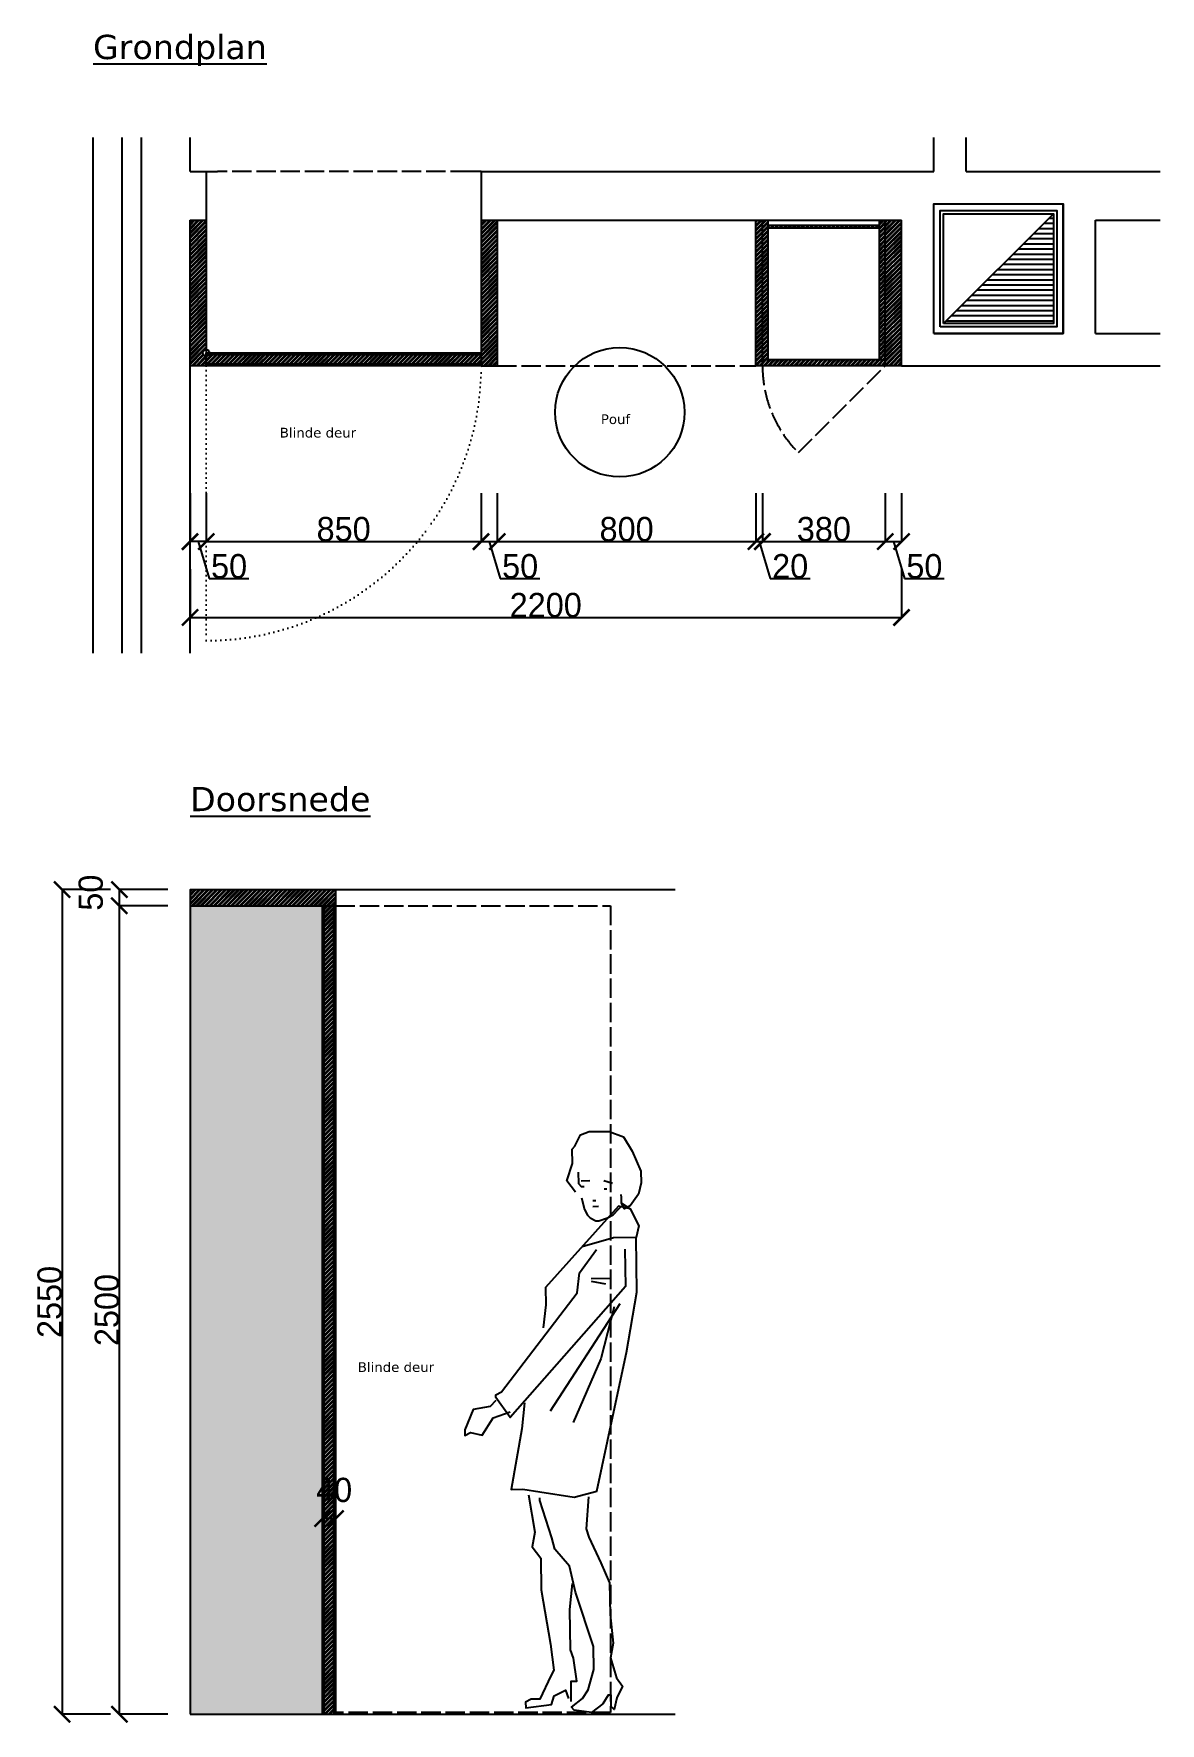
# Model space of a CAD drawing. Header units: millimetres. Extents: x -153917 to -31303, y -39726 to 31262.
# Drawn here: x -116373 to -112890, y -20749 to -15525 of the extents above; entities that cross this region are included whole.
import ezdxf

# ---------------------------------------------------------------- set-up
doc = ezdxf.new("R2010")
doc.units = ezdxf.units.MM
doc.header["$LTSCALE"] = 5
for name, pattern in [('A', [0]), ('ACAD_ISO02W100', [15, 12, -3]), ('ACAD_ISO07W100', [3, 0, -3])]:
    doc.linetypes.add(name, pattern=pattern)
for name, color, linetype in [('Bemating', 1, 'Continuous'), ('Deuren', 8, 'Continuous'), ('invulling muren', 252, 'Continuous'), ('Meubel', 8, 'Continuous'), ('muren', 7, 'Continuous'), ('spiegel', 141, 'Continuous'), ('Tekst', 7, 'Continuous')]:
    doc.layers.add(name, color=color, linetype=linetype)
doc.layers.add('ruggen kast', color=7, linetype='Continuous', true_color=0xebebeb)
doc.styles.add('Geneva', font='')
doc.styles.get('Geneva').set_extended_font_data('Geneva')
doc.dimstyles.new('ISO-25', dxfattribs={"dimtxt": 100, "dimasz": 25, "dimexe": 1.25, "dimexo": 0.625, "dimtad": 1, "dimtxsty": 'Standard', "dimblk": 'ARCHTICK', "dimcen": 2.5, "dimse1": 1, "dimse2": 1, "dimadec": 0, "dimazin": 0, "dimtfac": 1, "dimtmove": 0, "dimatfit": 3, "dimfxl": 1, "dimarcsym": 0})

# ---------------------------------------------------------------- blocks, each defined once
blk = doc.blocks.new('S_PWOMAN')
at = {"linetype": 'A'}
for points in [[(-48.8, 1609.2), (-75.7, 1644.4), (-58.9, 1698), (-59.5, 1742.5), (-50.8, 1751.5), (-33.6, 1787.3), (-7.3, 1796.6), (19.2, 1797), (54.5, 1797.5), (98.8, 1780.3), (125.9, 1736.3), (153.2, 1674.4), (153.7, 1638.8), (145.4, 1603.1), (119.4, 1567.1), (101.9, 1558), (92.9, 1575.6), (92.6, 1593.4), (92.5, 1602.3)], [(-40.8, 1671.6), (-40.3, 1636), (-31.4, 1627.2), (-22.6, 1627.4)], [(-31.6, 1645), (-5.2, 1645.4)], [(38.9, 1646), (65.5, 1637.5)], [(-30.9, 1591.7), (-21.6, 1556.2), (-12.5, 1538.5), (-3.6, 1529.8), (14.2, 1521.1), (23, 1521.3), (49.4, 1530.5), (66.9, 1539.7), (84.3, 1557.7), (93, 1566.7)], [(92.9, 1575.6), (119.6, 1558.2), (146.8, 1505.2), (138.4, 1469.5), (67.9, 1468.5), (-28.8, 1440.5)], [(4.5, 1583.3), (13.3, 1583.4)], [(39.3, 1619.4), (48.1, 1619.5)], [(119.6, 1558.2), (84.1, 1566.6), (-141.7, 1314.3), (-141, 1260.9), (-148.9, 1189.7)], [(4.7, 1565.5), (22.4, 1565.7)], [(-207.4, 957.6), (-215.1, 877.4), (-247.8, 690.2), (-212.5, 690.7), (-159.4, 682.5), (-53.4, 666.3), (17, 685), (66.7, 917), (108.1, 1113.3), (140.8, 1300.6), (138.4, 1469.5)], [(103.6, 1433.5), (105.2, 1317.8), (-250.9, 912.5), (-295.8, 974.1), (-295.9, 983), (-278.4, 992.1), (-44.5, 1297.9), (-36.5, 1360.3), (15.4, 1432.2)], [(-1, 1343), (60.8, 1343.9)], [(-0.9, 1334.1), (43.4, 1325.9)], [(88.3, 1264.2), (-127.6, 932)], [(70.8, 1255.1), (28.9, 1094.4), (-56.6, 897.5)], [(-295.7, 965.2), (-313.1, 947.2), (-365.9, 937.5), (-391.5, 874.9), (-391.2, 857.1), (-373.7, 866.3), (-338.3, 857.9), (-303.8, 911.7), (-251.1, 930.3)], [(-194.6, 673.1), (-175.4, 557.8), (-183.6, 513.2), (-156.6, 478), (-155.2, 380.2), (-126.4, 211.6), (-116.5, 131.7), (-125.1, 113.8), (-159.4, 42.2), (-185.8, 41.8), (-203.4, 32.7), (-203.1, 14.9), (-123.9, 24.9), (-115.4, 51.7), (-80.4, 70), (-71.2, 43.5)], [(-9.2, 666.9), (-16.7, 568.9), (-7.5, 542.4), (28.9, 462.9), (56.2, 401), (57.6, 303.2), (67.6, 214.4), (59.4, 169.8), (77.9, 107.8), (95.9, 81.4), (78.8, 45.6), (70.4, 9.9), (61.5, 18.7), (61, 54.2), (52.2, 54.1), (34.9, 27.2), (0, 0), (-53, 8.2), (-62, 16.9), (-27.1, 44.1), (-9.8, 71), (7, 133.5), (6, 204.6), (-49.3, 372.8), (-68, 452.6), (-112.9, 505.3), (-122.2, 540.8), (-159.1, 655.9), (-159.2, 664.8)], [(-62.2, 34.7), (-63.1, 96.9), (-45.4, 97.2), (-55.3, 168.2), (-64.4, 194.7), (-66.2, 319.2), (-58.5, 399.4)]]:
    blk.add_lwpolyline(points, dxfattribs=at)
blk = doc.blocks.new('_ArchTick')
at = {"color": 0, "linetype": 'ByBlock', "const_width": 0.15}
blk.add_lwpolyline([(-0.5, -0.5), (0.5, 0.5)], dxfattribs=at)
blk = doc.blocks.new('*D976')
at = {"layer": 'Bemating', "color": 0, "lineweight": -2, "transparency": 16777216}
for p, q in [((-115480.1, -20225), (-115480.1, -20115)), ((-115440.1, -20116.2), (-115480.1, -20116.2)), ((-115440.1, -20225), (-115440.1, -20115))]:
    blk.add_line(p, q, dxfattribs=at)
at = {"layer": 'Defpoints', "color": 0, "transparency": 16777216}
for p in [(-115480.1, -20116.2), (-115480.1, -20225.6), (-115440.1, -20225.6)]:
    blk.add_point(p, dxfattribs=at)
at = {"layer": 'Bemating', "color": 0, "lineweight": -2, "transparency": 16777216, "xscale": 50, "yscale": 50, "zscale": 50, "rotation": 180}
blk.add_blockref('_ArchTick', (-115480.1, -20116.2), dxfattribs=at)
at = {"layer": 'Bemating', "color": 0, "lineweight": -2, "transparency": 16777216, "xscale": 50, "yscale": 50, "zscale": 50}
blk.add_blockref('_ArchTick', (-115440.1, -20116.2), dxfattribs=at)
at = {"layer": 'Bemating', "color": 0, "transparency": 16777216, "insert": (-115444.5, -20028.1), "char_height": 75, "attachment_point": 5, "style": 'Geneva'}
blk.add_mtext('40', dxfattribs=at)
blk = doc.blocks.new('*D984')
at = {"layer": 'Bemating', "color": 0, "lineweight": -2, "transparency": 16777216}
for p, q in [((-115890.1, -17179.9), (-115890.1, -17331.2)), ((-113690.1, -17179.9), (-113690.1, -17331.2)), ((-115890.1, -17329.9), (-113690.1, -17329.9))]:
    blk.add_line(p, q, dxfattribs=at)
at = {"layer": 'Defpoints', "color": 0, "transparency": 16777216}
for p in [(-115890.1, -16643.7), (-113690.1, -16643.7), (-113690.1, -17329.9)]:
    blk.add_point(p, dxfattribs=at)
at = {"layer": 'Bemating', "color": 0, "lineweight": -2, "transparency": 16777216, "xscale": 50, "yscale": 50, "zscale": 50, "rotation": 180}
blk.add_blockref('_ArchTick', (-115890.1, -17329.9), dxfattribs=at)
at = {"layer": 'Bemating', "color": 0, "lineweight": -2, "transparency": 16777216, "xscale": 50, "yscale": 50, "zscale": 50}
blk.add_blockref('_ArchTick', (-113690.1, -17329.9), dxfattribs=at)
at = {"layer": 'Bemating', "color": 0, "transparency": 16777216, "insert": (-114790.1, -17291.8), "char_height": 75, "attachment_point": 5, "style": 'Geneva'}
blk.add_mtext('2200', dxfattribs=at)
blk = doc.blocks.new('*D989')
at = {"layer": 'Bemating', "color": 0, "lineweight": -2, "transparency": 16777216}
for p, q in [((-115840.1, -16945.1), (-115840.1, -17096.3)), ((-114990.1, -16945.1), (-114990.1, -17096.3)), ((-115840.1, -17095.1), (-114990.1, -17095.1))]:
    blk.add_line(p, q, dxfattribs=at)
at = {"layer": 'Defpoints', "color": 0, "transparency": 16777216}
for p in [(-115840.1, -16551.1), (-114990.1, -16551.1), (-114990.1, -17095.1)]:
    blk.add_point(p, dxfattribs=at)
at = {"layer": 'Bemating', "color": 0, "lineweight": -2, "transparency": 16777216, "xscale": 50, "yscale": 50, "zscale": 50, "rotation": 180}
blk.add_blockref('_ArchTick', (-115840.1, -17095.1), dxfattribs=at)
at = {"layer": 'Bemating', "color": 0, "lineweight": -2, "transparency": 16777216, "xscale": 50, "yscale": 50, "zscale": 50}
blk.add_blockref('_ArchTick', (-114990.1, -17095.1), dxfattribs=at)
at = {"layer": 'Bemating', "color": 0, "transparency": 16777216, "insert": (-115415.1, -17056.9), "char_height": 75, "attachment_point": 5, "style": 'Geneva'}
blk.add_mtext('850', dxfattribs=at)
blk = doc.blocks.new('*D985')
at = {"layer": 'Bemating', "color": 0, "lineweight": -2, "transparency": 16777216}
for p, q in [((-114990.1, -16945.1), (-114990.1, -17096.3)), ((-114940.1, -16945.1), (-114940.1, -17096.3)), ((-114990.1, -17095.1), (-114940.1, -17095.1)), ((-114965.1, -17095.1), (-114930.7, -17209.7)), ((-114930.7, -17209.7), (-114808, -17209.7))]:
    blk.add_line(p, q, dxfattribs=at)
at = {"layer": 'Defpoints', "color": 0, "transparency": 16777216}
for p in [(-114990.1, -16551.1), (-114940.1, -16551.1), (-114940.1, -17095.1)]:
    blk.add_point(p, dxfattribs=at)
at = {"layer": 'Bemating', "color": 0, "lineweight": -2, "transparency": 16777216, "xscale": 50, "yscale": 50, "zscale": 50, "rotation": 180}
blk.add_blockref('_ArchTick', (-114990.1, -17095.1), dxfattribs=at)
at = {"layer": 'Bemating', "color": 0, "lineweight": -2, "transparency": 16777216, "xscale": 50, "yscale": 50, "zscale": 50}
blk.add_blockref('_ArchTick', (-114940.1, -17095.1), dxfattribs=at)
at = {"layer": 'Bemating', "color": 0, "transparency": 16777216, "insert": (-114869.3, -17171.6), "char_height": 75, "attachment_point": 5, "style": 'Geneva'}
blk.add_mtext('50', dxfattribs=at)
blk = doc.blocks.new('*D987')
at = {"layer": 'Bemating', "color": 0, "lineweight": -2, "transparency": 16777216}
for p, q in [((-113740.1, -16945.1), (-113740.1, -17096.3)), ((-113690.1, -16945.1), (-113690.1, -17096.3)), ((-113740.1, -17095.1), (-113690.1, -17095.1)), ((-113715.1, -17095.1), (-113680.7, -17209.7)), ((-113680.7, -17209.7), (-113558, -17209.7))]:
    blk.add_line(p, q, dxfattribs=at)
at = {"layer": 'Defpoints', "color": 0, "transparency": 16777216}
for p in [(-113740.1, -16551.1), (-113690.1, -16551.1), (-113690.1, -17095.1)]:
    blk.add_point(p, dxfattribs=at)
at = {"layer": 'Bemating', "color": 0, "lineweight": -2, "transparency": 16777216, "xscale": 50, "yscale": 50, "zscale": 50, "rotation": 180}
blk.add_blockref('_ArchTick', (-113740.1, -17095.1), dxfattribs=at)
at = {"layer": 'Bemating', "color": 0, "lineweight": -2, "transparency": 16777216, "xscale": 50, "yscale": 50, "zscale": 50}
blk.add_blockref('_ArchTick', (-113690.1, -17095.1), dxfattribs=at)
at = {"layer": 'Bemating', "color": 0, "transparency": 16777216, "insert": (-113619.3, -17171.6), "char_height": 75, "attachment_point": 5, "style": 'Geneva'}
blk.add_mtext('50', dxfattribs=at)
blk = doc.blocks.new('*D988')
at = {"layer": 'Bemating', "color": 0, "lineweight": -2, "transparency": 16777216}
for p, q in [((-115890.1, -16945.1), (-115890.1, -17096.3)), ((-115840.1, -16945.1), (-115840.1, -17096.3)), ((-115840.1, -17095.1), (-115890.1, -17095.1)), ((-115865.1, -17095.1), (-115830.7, -17209.7)), ((-115830.7, -17209.7), (-115708, -17209.7))]:
    blk.add_line(p, q, dxfattribs=at)
at = {"layer": 'Defpoints', "color": 0, "transparency": 16777216}
for p in [(-115890.1, -16551.1), (-115840.1, -16551.1), (-115890.1, -17095.1)]:
    blk.add_point(p, dxfattribs=at)
at = {"layer": 'Bemating', "color": 0, "lineweight": -2, "transparency": 16777216, "xscale": 50, "yscale": 50, "zscale": 50, "rotation": 180}
blk.add_blockref('_ArchTick', (-115890.1, -17095.1), dxfattribs=at)
at = {"layer": 'Bemating', "color": 0, "lineweight": -2, "transparency": 16777216, "xscale": 50, "yscale": 50, "zscale": 50}
blk.add_blockref('_ArchTick', (-115840.1, -17095.1), dxfattribs=at)
at = {"layer": 'Bemating', "color": 0, "transparency": 16777216, "insert": (-115769.3, -17171.6), "char_height": 75, "attachment_point": 5, "style": 'Geneva'}
blk.add_mtext('50', dxfattribs=at)
blk = doc.blocks.new('*D990')
at = {"layer": 'Bemating', "color": 0, "lineweight": -2, "transparency": 16777216}
for p, q in [((-114940.1, -16945.1), (-114940.1, -17096.3)), ((-114140.1, -16945.1), (-114140.1, -17096.3)), ((-114940.1, -17095.1), (-114140.1, -17095.1))]:
    blk.add_line(p, q, dxfattribs=at)
at = {"layer": 'Defpoints', "color": 0, "transparency": 16777216}
for p in [(-114940.1, -16551.1), (-114140.1, -16551.1), (-114140.1, -17095.1)]:
    blk.add_point(p, dxfattribs=at)
at = {"layer": 'Bemating', "color": 0, "lineweight": -2, "transparency": 16777216, "xscale": 50, "yscale": 50, "zscale": 50, "rotation": 180}
blk.add_blockref('_ArchTick', (-114940.1, -17095.1), dxfattribs=at)
at = {"layer": 'Bemating', "color": 0, "lineweight": -2, "transparency": 16777216, "xscale": 50, "yscale": 50, "zscale": 50}
blk.add_blockref('_ArchTick', (-114140.1, -17095.1), dxfattribs=at)
at = {"layer": 'Bemating', "color": 0, "transparency": 16777216, "insert": (-114540.1, -17056.9), "char_height": 75, "attachment_point": 5, "style": 'Geneva'}
blk.add_mtext('800', dxfattribs=at)
blk = doc.blocks.new('*D991')
at = {"layer": 'Bemating', "color": 0, "lineweight": -2, "transparency": 16777216}
for p, q in [((-114140.1, -16945.1), (-114140.1, -17096.3)), ((-114120.1, -16945.1), (-114120.1, -17096.3)), ((-114140.1, -17095.1), (-114120.1, -17095.1)), ((-114130.1, -17095.1), (-114095.7, -17209.7)), ((-114095.7, -17209.7), (-113973, -17209.7))]:
    blk.add_line(p, q, dxfattribs=at)
at = {"layer": 'Defpoints', "color": 0, "transparency": 16777216}
for p in [(-114140.1, -16551.1), (-114120.1, -16551.1), (-114120.1, -17095.1)]:
    blk.add_point(p, dxfattribs=at)
at = {"layer": 'Bemating', "color": 0, "lineweight": -2, "transparency": 16777216, "xscale": 50, "yscale": 50, "zscale": 50, "rotation": 180}
blk.add_blockref('_ArchTick', (-114140.1, -17095.1), dxfattribs=at)
at = {"layer": 'Bemating', "color": 0, "lineweight": -2, "transparency": 16777216, "xscale": 50, "yscale": 50, "zscale": 50}
blk.add_blockref('_ArchTick', (-114120.1, -17095.1), dxfattribs=at)
at = {"layer": 'Bemating', "color": 0, "transparency": 16777216, "insert": (-114034.3, -17171.6), "char_height": 75, "attachment_point": 5, "style": 'Geneva'}
blk.add_mtext('20', dxfattribs=at)
blk = doc.blocks.new('*D992')
at = {"layer": 'Bemating', "color": 0, "lineweight": -2, "transparency": 16777216}
for p, q in [((-114120.1, -16945.1), (-114120.1, -17096.3)), ((-113740.1, -16945.1), (-113740.1, -17096.3)), ((-114120.1, -17095.1), (-113740.1, -17095.1))]:
    blk.add_line(p, q, dxfattribs=at)
at = {"layer": 'Defpoints', "color": 0, "transparency": 16777216}
for p in [(-114120.1, -16551.1), (-113740.1, -16551.1), (-113740.1, -17095.1)]:
    blk.add_point(p, dxfattribs=at)
at = {"layer": 'Bemating', "color": 0, "lineweight": -2, "transparency": 16777216, "xscale": 50, "yscale": 50, "zscale": 50, "rotation": 180}
blk.add_blockref('_ArchTick', (-114120.1, -17095.1), dxfattribs=at)
at = {"layer": 'Bemating', "color": 0, "lineweight": -2, "transparency": 16777216, "xscale": 50, "yscale": 50, "zscale": 50}
blk.add_blockref('_ArchTick', (-113740.1, -17095.1), dxfattribs=at)
at = {"layer": 'Bemating', "color": 0, "transparency": 16777216, "insert": (-113930.1, -17056.9), "char_height": 75, "attachment_point": 5, "style": 'Geneva'}
blk.add_mtext('380', dxfattribs=at)
blk = doc.blocks.new('*D993')
at = {"layer": 'Bemating', "color": 0, "lineweight": -2, "transparency": 16777216}
for p, q in [((-116135.9, -18171.3), (-116287.2, -18171.3)), ((-116285.9, -18171.3), (-116285.9, -20721.3)), ((-116135.9, -20721.3), (-116287.2, -20721.3))]:
    blk.add_line(p, q, dxfattribs=at)
at = {"layer": 'Defpoints', "color": 0, "transparency": 16777216}
for p in [(-115890.1, -18171.3), (-116285.9, -20721.3), (-115890.1, -20721.3)]:
    blk.add_point(p, dxfattribs=at)
at = {"layer": 'Bemating', "color": 0, "lineweight": -2, "transparency": 16777216, "xscale": 50, "yscale": 50, "zscale": 50}
for p, rotation in [((-116285.9, -18171.3), 90), ((-116285.9, -20721.3), 270)]:
    blk.add_blockref('_ArchTick', p, dxfattribs=dict(at, rotation=rotation))
at = {"layer": 'Bemating', "color": 0, "transparency": 16777216, "insert": (-116324, -19446.3), "char_height": 75, "attachment_point": 5, "rotation": 90, "style": 'Geneva'}
blk.add_mtext('2550', dxfattribs=at)
blk = doc.blocks.new('*D994')
at = {"layer": 'Bemating', "color": 0, "lineweight": -2, "transparency": 16777216}
for p, q in [((-115958.7, -18221.3), (-116110, -18221.3)), ((-116108.7, -20721.3), (-116108.7, -18221.3)), ((-115958.7, -20721.3), (-116110, -20721.3))]:
    blk.add_line(p, q, dxfattribs=at)
at = {"layer": 'Defpoints', "color": 0, "transparency": 16777216}
for p in [(-116108.7, -18221.3), (-115890.1, -18221.3), (-115890.1, -20721.3)]:
    blk.add_point(p, dxfattribs=at)
at = {"layer": 'Bemating', "color": 0, "lineweight": -2, "transparency": 16777216, "xscale": 50, "yscale": 50, "zscale": 50}
for p, rotation in [((-116108.7, -18221.3), 90), ((-116108.7, -20721.3), 270)]:
    blk.add_blockref('_ArchTick', p, dxfattribs=dict(at, rotation=rotation))
at = {"layer": 'Bemating', "color": 0, "transparency": 16777216, "insert": (-116146.8, -19471.3), "char_height": 75, "attachment_point": 5, "rotation": 90, "style": 'Geneva'}
blk.add_mtext('2500', dxfattribs=at)
blk = doc.blocks.new('*D995')
at = {"layer": 'Bemating', "color": 0, "lineweight": -2, "transparency": 16777216}
for p, q in [((-115958.7, -18171.3), (-116110, -18171.3)), ((-116108.7, -18221.3), (-116108.7, -18171.3)), ((-115958.7, -18221.3), (-116110, -18221.3))]:
    blk.add_line(p, q, dxfattribs=at)
at = {"layer": 'Defpoints', "color": 0, "transparency": 16777216}
for p in [(-116108.7, -18171.3), (-115890.1, -18171.3), (-115890.1, -18221.3)]:
    blk.add_point(p, dxfattribs=at)
at = {"layer": 'Bemating', "color": 0, "lineweight": -2, "transparency": 16777216, "xscale": 50, "yscale": 50, "zscale": 50}
for p, rotation in [((-116108.7, -18171.3), 90), ((-116108.7, -18221.3), 270)]:
    blk.add_blockref('_ArchTick', p, dxfattribs=dict(at, rotation=rotation))
at = {"layer": 'Bemating', "color": 0, "transparency": 16777216, "insert": (-116196.8, -18180.7), "char_height": 75, "attachment_point": 5, "rotation": 90, "style": 'Geneva'}
blk.add_mtext('50', dxfattribs=at)

msp = doc.modelspace()

# ---------------------------------------------------------------- hatches: boundary and pattern name
at = {"layer": 'invulling muren'}
h = msp.add_hatch(dxfattribs=at)
h.set_pattern_fill('LINE', color=256, scale=5, angle=180)
h.set_pattern_definition([(180, (-91118.264, 93728.544), (-2e-15, -15.875), [])])
h.paths.add_polyline_path([(-113560.082, -16421.099), (-113220.082, -16421.099), (-113220.082, -16081.099)])
at = {"layer": 'invulling muren', "transparency": 33554687}
h = msp.add_hatch(dxfattribs=at)
h.set_pattern_fill('ANSI32', color=256)
h.set_pattern_definition([(45, (845.366, 0), (-6.7351921, 6.7351921), []), (45, (849.856, 0), (-6.7351921, 6.7351921), [])])
h.paths.add_polyline_path([(-115840.082, -16101.099), (-115890.082, -16101.099), (-115890.082, -16551.099), (-115840.082, -16551.099), (-115840.082, -16521.099, -0.41421356), (-115850.082, -16511.099, -0.41421356), (-115840.082, -16501.099)])
h.paths.add_polyline_path([(-114990.082, -16516.099), (-115831.421, -16516.099, -0.26794919), (-115840.082, -16521.099), (-115840.082, -16546.099), (-114990.082, -16546.099)])
h.paths.add_polyline_path([(-114940.082, -16101.099), (-114990.082, -16101.099), (-114990.082, -16551.099), (-114940.082, -16551.099)])
h.paths.add_polyline_path([(-113690.082, -16101.099), (-113740.082, -16101.099), (-113740.082, -16551.099), (-113690.082, -16551.099)])
h = msp.add_hatch(dxfattribs=at)
h.set_pattern_fill('ANSI32', color=256)
h.paths.add_polyline_path([(-114120.082, -16101.099), (-114140.082, -16101.099), (-114140.082, -16551.099), (-114120.082, -16551.099)])
h.paths.add_polyline_path([(-114102.082, -16101.099), (-114120.082, -16101.099), (-114120.082, -16533.099), (-114102.082, -16533.099)])
h.paths.add_polyline_path([(-113758.082, -16117.099), (-114102.082, -16117.099), (-114102.082, -16125.099), (-113758.082, -16125.099)])
h.paths.add_polyline_path([(-113740.082, -16101.099), (-113758.082, -16101.099), (-113758.082, -16533.099), (-113740.082, -16533.099)])
h.paths.add_polyline_path([(-113740.082, -16533.099), (-114120.082, -16533.099), (-114120.082, -16551.099), (-113740.082, -16551.099)])
h = msp.add_hatch(dxfattribs=at)
h.set_pattern_fill('ANSI32', color=256)
h.set_pattern_definition([(45, (-83063.804, 3729.4565), (-6.735192, 6.735192), []), (45, (-83059.314, 3729.4565), (-6.735192, 6.735192), [])])
h.paths.add_polyline_path([(-115440.082, -18171.349), (-115890.082, -18171.349), (-115890.082, -18221.349), (-115440.082, -18221.349)])
h.paths.add_polyline_path([(-115445.082, -18221.349), (-115475.082, -18221.349), (-115475.082, -20721.349), (-115445.082, -20721.349)])
at = {"layer": 'ruggen kast', "transparency": 33554687}
h = msp.add_hatch(color=256, dxfattribs=at)
h.dxf.hatch_style = 1
h.paths.add_polyline_path([(-115480.082, -18221.349), (-115890.082, -18221.349), (-115890.082, -20721.349), (-115480.082, -20721.349)])

# ---------------------------------------------------------------- linework, layer by layer
at = {"layer": 'Deuren'}
for p, q in [((-115840.082, -15951.099), (-115805.082, -15951.099)), ((-114990.082, -15951.099), (-115025.082, -15951.099)), ((-115840.082, -16001.099), (-115840.082, -16101.099)), ((-114990.082, -16001.099), (-114990.082, -16101.099))]:
    msp.add_line(p, q, dxfattribs=at)
at = {"layer": 'Deuren', "linetype": 'ACAD_ISO02W100'}
for p, q in [((-115025.082, -15951.099), (-115805.082, -15951.099)), ((-114940.082, -16551.099), (-114140.082, -16551.099))]:
    msp.add_line(p, q, dxfattribs=at)
at = {"layer": 'Deuren', "linetype": 'ACAD_ISO07W100'}
msp.add_line((-115840.082, -16551.099), (-115840.082, -17401.099), dxfattribs=at)
msp.add_arc((-115840.082, -16551.099), 850, 270, 0, dxfattribs=at)
at = {"layer": 'invulling muren'}
for p, q in [((-113590.082, -16451.099), (-113190.082, -16451.099)), ((-113690.082, -16551.099), (-113290.082, -16551.099))]:
    msp.add_line(p, q, dxfattribs=at)
at = {"layer": 'Meubel'}
for p, q in [((-115840.082, -16101.099), (-115840.082, -16551.099)), ((-114990.082, -16101.099), (-114990.082, -16551.099)), ((-114940.082, -16101.099), (-114940.082, -16551.099)), ((-114140.082, -16551.099), (-114140.082, -16101.099)), ((-114120.082, -16551.099), (-114120.082, -16101.099)), ((-114102.082, -16533.099), (-114102.082, -16101.099)), ((-114102.082, -16117.099), (-113758.082, -16117.099)), ((-114102.082, -16125.099), (-113758.082, -16125.099)), ((-113758.082, -16533.099), (-113758.082, -16101.099)), ((-113740.082, -16551.099), (-113740.082, -16101.099)), ((-114940.082, -16551.099), (-115890.082, -16551.099)), ((-115840.082, -16551.099), (-115840.082, -16511.099)), ((-115840.082, -16551.099), (-115840.082, -16511.099)), ((-115840.082, -16511.099), (-114990.082, -16511.099)), ((-115840.082, -16516.099), (-114990.082, -16516.099)), ((-114990.082, -16546.099), (-115840.082, -16546.099)), ((-114990.082, -16551.099), (-114940.082, -16551.099)), ((-113690.082, -16551.099), (-114140.082, -16551.099)), ((-113740.082, -16533.099), (-114120.082, -16533.099)), ((-113690.082, -16551.099), (-113740.082, -16551.099)), ((-115890.082, -18171.349), (-115890.082, -18221.349)), ((-115440.082, -18171.349), (-115440.082, -20721.349)), ((-115890.082, -18221.349), (-115440.082, -18221.349)), ((-115480.082, -20721.349), (-115480.082, -18221.349)), ((-115475.082, -20721.349), (-115475.082, -18221.349)), ((-115445.082, -20721.349), (-115445.082, -18221.349))]:
    msp.add_line(p, q, dxfattribs=at)
at = {"layer": 'Meubel', "color": 2, "linetype": 'ACAD_ISO02W100'}
for p, q in [((-114008.782, -16819.8), (-113740.082, -16551.099)), ((-115440.082, -18221.349), (-114590.082, -18221.349)), ((-114590.082, -18221.349), (-114590.082, -20716.349)), ((-114590.082, -20716.349), (-115440.082, -20716.349))]:
    msp.add_line(p, q, dxfattribs=at)
at = {"layer": 'Meubel'}
for centre, radius in [((-115840.082, -16511.099), 10), ((-114561.294, -16695.09), 200)]:
    msp.add_circle(centre, radius, dxfattribs=at)
at = {"layer": 'Meubel', "color": 2, "linetype": 'ACAD_ISO02W100'}
msp.add_arc((-113740.082, -16551.099), 380, 180, 225, dxfattribs=at)
at = {"layer": 'muren'}
for p, q in [((-116190.082, -17440.015), (-116190.082, -15845.61)), ((-116100.082, -17440.015), (-116100.082, -15845.61)), ((-116040.082, -17440.015), (-116040.082, -15845.61)), ((-115890.082, -15951.099), (-115890.082, -15845.61)), ((-113590.082, -15951.099), (-113590.082, -15845.61)), ((-113490.082, -15951.099), (-113490.082, -15845.61)), ((-115890.082, -15951.099), (-115840.082, -15951.099)), ((-115890.082, -15951.099), (-115840.082, -15951.099)), ((-115840.082, -15951.099), (-115840.082, -16101.099)), ((-114990.082, -15951.099), (-113590.082, -15951.099)), ((-114990.082, -15951.099), (-114990.082, -16101.099)), ((-113690.082, -15951.099), (-113590.082, -15951.099)), ((-113490.082, -15951.099), (-112890.082, -15951.099)), ((-115840.082, -16001.099), (-115840.082, -16101.099)), ((-115840.082, -16001.099), (-115840.082, -16101.099)), ((-114990.082, -16001.099), (-114990.082, -16101.099)), ((-114990.082, -16001.099), (-114990.082, -16101.099)), ((-113590.082, -16051.099), (-113290.082, -16051.099)), ((-113590.082, -16451.099), (-113590.082, -16051.099)), ((-113560.082, -16421.099), (-113220.082, -16081.099)), ((-113290.082, -16051.099), (-113190.082, -16051.099)), ((-113190.082, -16451.099), (-113190.082, -16051.099)), ((-115890.082, -17440.015), (-115890.082, -16101.099)), ((-115890.082, -16101.099), (-115840.082, -16101.099)), ((-114990.082, -16101.099), (-113690.082, -16101.099)), ((-113690.082, -16551.099), (-113690.082, -16101.099)), ((-113090.082, -16451.099), (-113090.082, -16101.099)), ((-113090.082, -16101.099), (-112890.082, -16101.099)), ((-113090.082, -16451.099), (-112890.082, -16451.099)), ((-113590.082, -16551.099), (-113290.082, -16551.099)), ((-113290.082, -16551.099), (-113090.082, -16551.099)), ((-113090.082, -16551.099), (-112890.082, -16551.099)), ((-115890.082, -18171.349), (-115890.082, -20721.349)), ((-115890.082, -18171.349), (-114390.082, -18171.349)), ((-115440.082, -18171.349), (-115440.082, -20721.349)), ((-115890.082, -20721.349), (-114390.082, -20721.349))]:
    msp.add_line(p, q, dxfattribs=at)
for points in [[(-113590.082, -16451.099), (-113590.082, -16051.099), (-113190.082, -16051.099), (-113190.082, -16451.099)], [(-113590.082, -16451.099), (-113590.082, -16051.099), (-113190.082, -16051.099), (-113190.082, -16451.099)], [(-113570.082, -16431.099), (-113570.082, -16071.099), (-113210.082, -16071.099), (-113210.082, -16431.099)], [(-113560.082, -16421.099), (-113560.082, -16081.099), (-113220.082, -16081.099), (-113220.082, -16421.099)]]:
    msp.add_lwpolyline(points, close=True, dxfattribs=at)
at = {"layer": 'spiegel'}
msp.add_line((-114940.082, -16101.099), (-114940.082, -16111.099), dxfattribs=at)

# ---------------------------------------------------------------- block references
at = {"layer": 'Meubel'}
msp.add_blockref('S_PWOMAN', (-114648.958, -20716.349), dxfattribs=at)

# ---------------------------------------------------------------- texts
at = {"layer": 'Tekst', "char_height": 75, "width": 2800, "attachment_point": 1}
for s, insert in [('{\\fVerdana|b0|i0|c0|p34;\\LGrondplan}', (-116190.082, -15527.959)), ('{\\fVerdana|b0|i0|c0|p34;\\LDoorsnede}', (-115890.082, -17853.698))]:
    msp.add_mtext(s, dxfattribs=dict(at, insert=insert))
at = {"layer": 'Tekst', "char_height": 30, "attachment_point": 1}
for s, insert in [('{\\fVerdana|b0|i0|c0|p34;Pouf}', (-114619.725, -16701.631)), ('{\\fVerdana|b0|i0|c0|p34;Blinde deur}', (-115612.599, -16743.249)), ('{\\fVerdana|b0|i0|c0|p34;Blinde deur}', (-115371.424, -19632.78))]:
    msp.add_mtext_dynamic_manual_height_columns(s, width=513.71165, gutter_width=12.5, heights=[0], dxfattribs=dict(at, insert=insert))

# ---------------------------------------------------------------- dimensions: what is measured, and where the dimension line sits
at = {"layer": 'Bemating'}
for base, p1, p2, picture, middle in [((-115890.082, -17095.055), (-115840.082, -16551.099), (-115890.082, -16551.099), '*D988', (-115830.05, -17171.617)), ((-114990.082, -17095.055), (-115840.082, -16551.099), (-114990.082, -16551.099), '*D989', (-115415.082, -17056.93)), ((-114940.082, -17095.055), (-114990.082, -16551.099), (-114940.082, -16551.099), '*D985', (-114930.05, -17171.617)), ((-114140.082, -17095.055), (-114940.082, -16551.099), (-114140.082, -16551.099), '*D990', (-114540.082, -17056.93)), ((-114120.082, -17095.055), (-114140.082, -16551.099), (-114120.082, -16551.099), '*D991', (-114095.05, -17171.617)), ((-113740.082, -17095.055), (-114120.082, -16551.099), (-113740.082, -16551.099), '*D992', (-113930.082, -17056.93)), ((-113690.082, -17095.055), (-113740.082, -16551.099), (-113690.082, -16551.099), '*D987', (-113680.05, -17171.617)), ((-113690.082, -17329.9), (-115890.082, -16643.709), (-113690.082, -16643.709), '*D984', (-114790.082, -17291.775)), ((-115480.082, -20116.248), (-115440.082, -20225.597), (-115480.082, -20225.597), '*D976', (-115444.457, -20028.123))]:
    dim = msp.add_linear_dim(base=base, p1=p1, p2=p2, dimstyle='ISO-25', override={"dimtxt": 75, "dimasz": 50, "dimtxsty": 'Geneva', "dimse1": 0, "dimse2": 0, "dimtmove": 1, "dimfxl": 150, "dimfxlon": 1}, dxfattribs=at)
    dim.commit()
    dim.dimension.update_dxf_attribs({"geometry": picture, "text_midpoint": middle})
for base, p1, p2, picture, middle in [((-116108.714, -18171.349), (-115890.082, -18221.349), (-115890.082, -18171.349), '*D995', (-116196.839, -18180.724)), ((-116285.905, -20721.349), (-115890.082, -18171.349), (-115890.082, -20721.349), '*D993', (-116324.03, -19446.349)), ((-116108.714, -18221.349), (-115890.082, -20721.349), (-115890.082, -18221.349), '*D994', (-116146.839, -19471.349))]:
    dim = msp.add_linear_dim(base=base, p1=p1, p2=p2, angle=90, dimstyle='ISO-25', override={"dimtxt": 75, "dimasz": 50, "dimtxsty": 'Geneva', "dimse1": 0, "dimse2": 0, "dimtmove": 1, "dimfxl": 150, "dimfxlon": 1}, dxfattribs=at)
    dim.commit()
    dim.dimension.update_dxf_attribs({"geometry": picture, "text_midpoint": middle})

doc.saveas('drawing.dxf')
